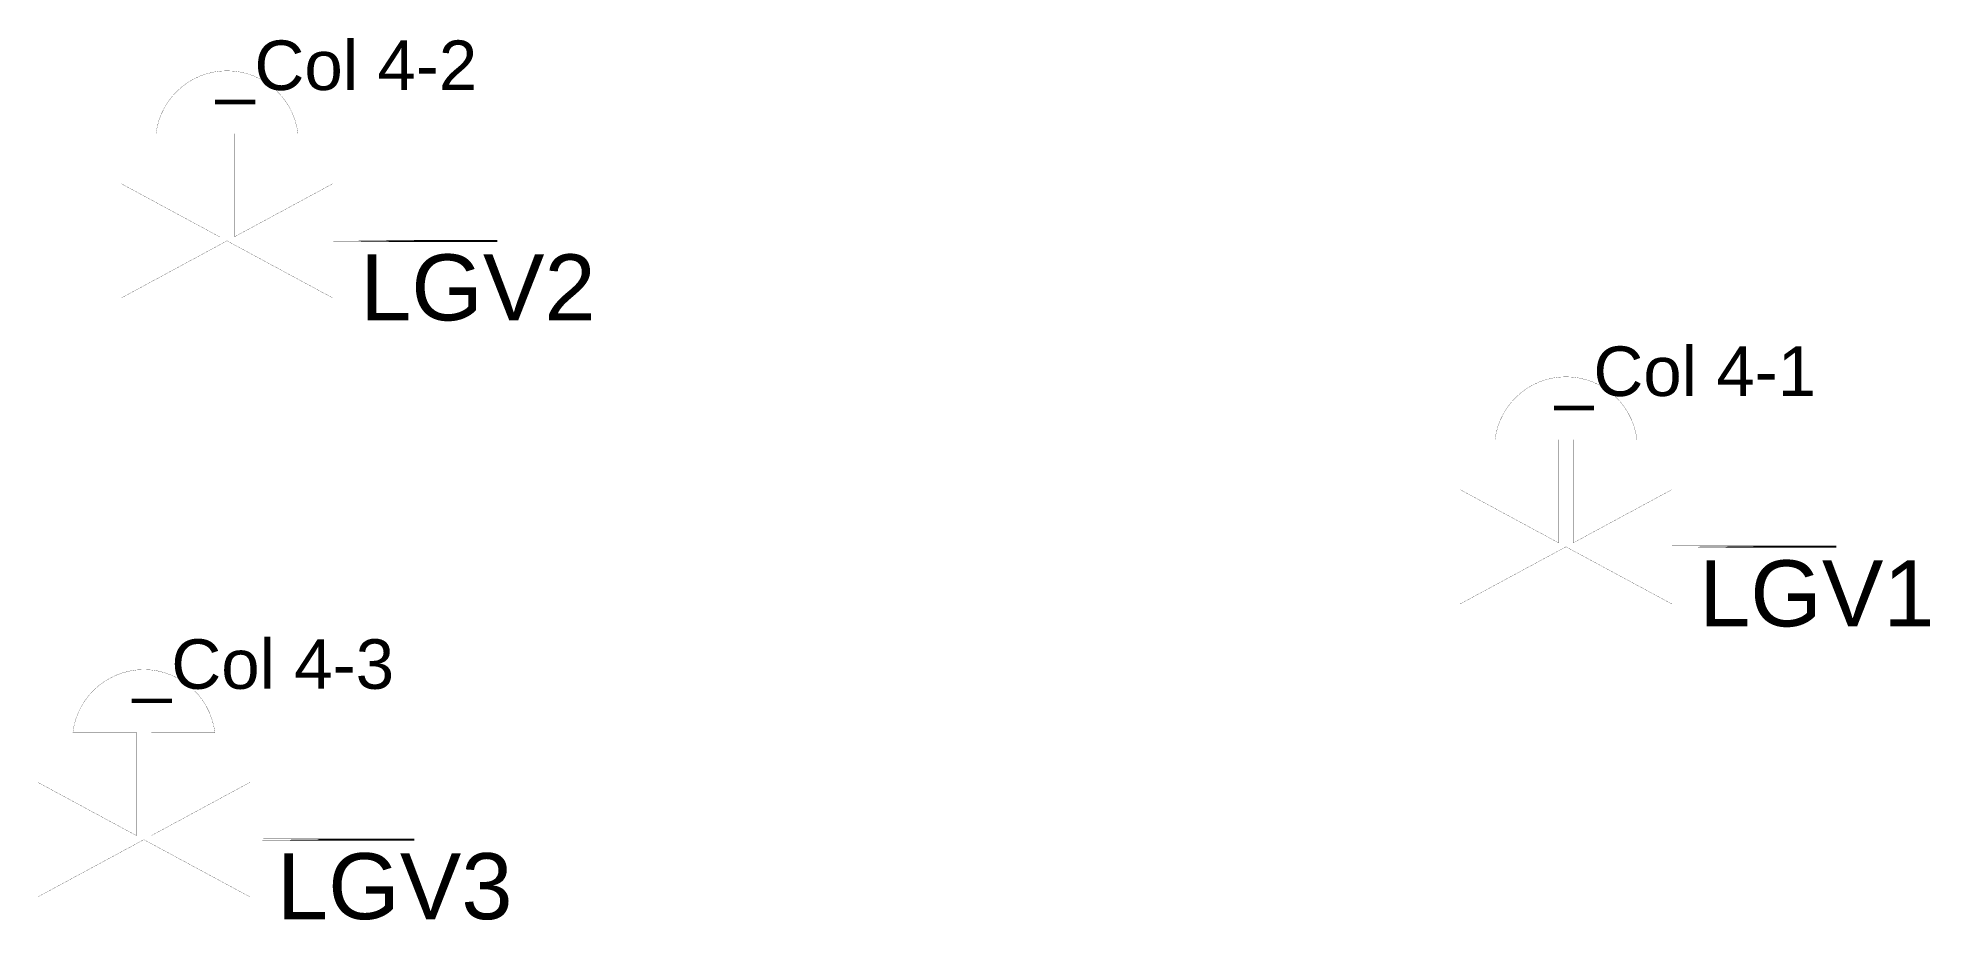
# Model space of a CAD drawing. Header units: millimetres. Extents: x 7040 to 7327, y 1590 to 1724.
import ezdxf

# ---------------------------------------------------------------- set-up
doc = ezdxf.new("R2010")
doc.units = ezdxf.units.MM
doc.layers.add('Ballast', color=80, linetype='Continuous')
doc.styles.add('Arial', font='ARIAL.TTF', dxfattribs={"height": 50})

msp = doc.modelspace()

# ---------------------------------------------------------------- linework, layer by layer
at = {"layer": 'Ballast', "linetype": 'Continuous'}
for points in [[(7067.57, 1693.54, 0.03, 0.03, 0), (7067.57, 1709.17, 0.03, 0.03, 0), (7057.93, 1709.17, 0.03, 0.03, -0.884677), (7079.45, 1709.17, 0.03, 0.03, 0), (7069.82, 1709.17, 0.03, 0.03, 0), (7069.82, 1693.54, 0.03, 0.03, 0), (7084.75, 1701.6, 0, 0, 0), (7084.75, 1684.26, 0.03, 0.03, 0), (7068.69, 1692.93, 0.03, 0.03, 0), (7052.64, 1684.26, 0, 0, 0), (7052.64, 1701.6, 0.03, 0.03, 0)], [(7270.5, 1647.19, 0.03, 0.03, 0), (7270.5, 1662.82, 0.03, 0.03, 0), (7260.87, 1662.82, 0.03, 0.03, -0.884677), (7282.38, 1662.82, 0.03, 0.03, 0), (7272.75, 1662.82, 0.03, 0.03, 0), (7272.75, 1647.19, 0.03, 0.03, 0), (7287.68, 1655.25, 0, 0, 0), (7287.68, 1637.92, 0.03, 0.03, 0), (7271.62, 1646.58, 0.03, 0.03, 0), (7255.57, 1637.92, 0, 0, 0), (7255.57, 1655.25, 0.03, 0.03, 0)], [(7054.97, 1602.83, 0.03, 0.03, 0), (7054.97, 1618.46, 0.03, 0.03, 0), (7045.33, 1618.46, 0.03, 0.03, -0.884677), (7066.85, 1618.46, 0.03, 0.03, 0), (7057.22, 1618.46, 0.03, 0.03, 0), (7057.22, 1602.83, 0.03, 0.03, 0), (7072.15, 1610.89, 0, 0, 0), (7072.15, 1593.56, 0.03, 0.03, 0), (7056.09, 1602.22, 0.03, 0.03, 0), (7040.04, 1593.56, 0, 0, 0), (7040.04, 1610.89, 0.03, 0.03, 0)]]:
    msp.add_lwpolyline(points, format="xyseb", close=True, dxfattribs=at)
at = {"layer": 'Ballast', "linetype": 'Continuous', "const_width": 0.3}
for points in [[(7084.75, 1692.93), (7109.66, 1692.93)], [(7287.68, 1646.58), (7312.59, 1646.58)], [(7072.15, 1602.22), (7097.06, 1602.22)]]:
    msp.add_lwpolyline(points, close=True, dxfattribs=at)

# ---------------------------------------------------------------- texts
at = {"layer": 'Ballast', "linetype": 'Continuous', "style": 'Arial'}
for s, p in [('_Col 4-2', (7067.02, 1715.78)), ('_Col 4-1', (7269.95, 1669.43)), ('_Col 4-3', (7054.42, 1625.07))]:
    msp.add_text(s, height=7.5, dxfattribs=at).set_placement(p)
at = {"layer": 'Ballast', "linetype": 'Continuous', "char_height": 10, "width": 44.1691, "attachment_point": 1, "style": 'Arial'}
for s, insert in [('LGV2', (7088.85, 1690.88)), ('LGV1', (7291.78, 1644.53)), ('LGV3', (7076.25, 1600.17))]:
    msp.add_mtext(s, dxfattribs=dict(at, insert=insert))

doc.saveas('drawing.dxf')
